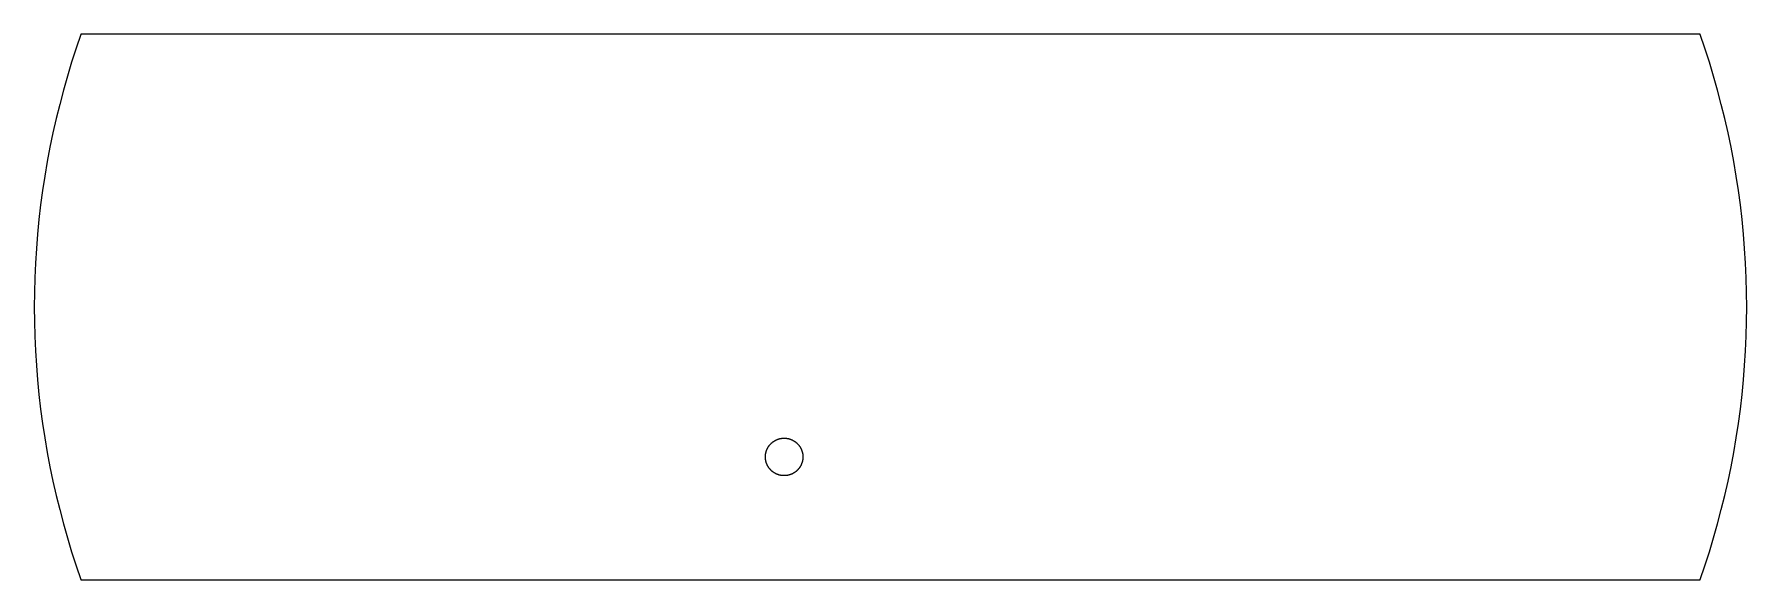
# Model space of a CAD drawing. Header units: metres. Extents: x -69 to 68, y -22 to 22.
import ezdxf

# ---------------------------------------------------------------- set-up
doc = ezdxf.new("R2010")
doc.units = ezdxf.units.M

msp = doc.modelspace()

# ---------------------------------------------------------------- linework, layer by layer
for p, q in [((-65.6402, 20.7109), (-65.9997, 19.5953)), ((-65.2608, 21.8202), (-65.6402, 20.7109)), ((-65.2561, 21.8333), (-65.2608, 21.8202)), ((64.2704, 21.8333), (-65.2561, 21.8333)), ((64.2752, 21.8202), (64.2704, 21.8333)), ((64.6546, 20.7109), (64.2752, 21.8202)), ((65.0141, 19.5953), (64.6546, 20.7109)), ((-65.9997, 19.5953), (-66.3392, 18.4737)), ((65.3536, 18.4737), (65.0141, 19.5953)), ((-66.3392, 18.4737), (-66.6587, 17.3465)), ((65.6731, 17.3465), (65.3536, 18.4737)), ((-66.6587, 17.3465), (-66.9581, 16.2141)), ((65.9724, 16.2141), (65.6731, 17.3465)), ((-67.2372, 15.0766), (-67.4959, 13.9346)), ((-66.9581, 16.2141), (-67.2372, 15.0766)), ((66.2515, 15.0766), (65.9724, 16.2141)), ((66.5103, 13.9346), (66.2515, 15.0766)), ((-67.4959, 13.9346), (-67.7343, 12.7884)), ((66.7487, 12.7884), (66.5103, 13.9346)), ((-67.7343, 12.7884), (-67.9521, 11.6382)), ((66.9665, 11.6382), (66.7487, 12.7884)), ((-67.9521, 11.6382), (-68.1495, 10.4845)), ((67.1638, 10.4845), (66.9665, 11.6382)), ((-68.1495, 10.4845), (-68.3262, 9.32764)), ((67.3405, 9.32764), (67.1638, 10.4845)), ((-68.3262, 9.32764), (-68.4822, 8.16789)), ((67.4966, 8.16789), (67.3405, 9.32764)), ((-68.6176, 7.00568), (-68.7321, 5.84132)), ((-68.4822, 8.16789), (-68.6176, 7.00568)), ((67.6319, 7.00568), (67.4966, 8.16789)), ((67.7465, 5.84132), (67.6319, 7.00568)), ((-68.7321, 5.84132), (-68.8259, 4.6752)), ((67.8403, 4.6752), (67.7465, 5.84132)), ((-68.8259, 4.6752), (-68.8989, 3.50764)), ((67.9133, 3.50764), (67.8403, 4.6752)), ((-68.8989, 3.50764), (-68.9511, 2.33902)), ((67.9655, 2.33902), (67.9133, 3.50764)), ((-68.9511, 2.33902), (-68.9824, 1.16968)), ((67.9967, 1.16968), (67.9655, 2.33902)), ((-68.9824, 1.16968), (-68.9928, 0)), ((-68.9928, 0), (-68.9824, -1.16968)), ((68.0072, 0), (67.9967, 1.16968)), ((67.9967, -1.16968), (68.0072, 0)), ((-68.9824, -1.16968), (-68.9511, -2.33902)), ((67.9655, -2.33902), (67.9967, -1.16968)), ((-68.9511, -2.33902), (-68.8989, -3.50764)), ((67.9133, -3.50764), (67.9655, -2.33902)), ((-68.8989, -3.50764), (-68.8259, -4.6752)), ((67.8403, -4.6752), (67.9133, -3.50764)), ((-68.8259, -4.6752), (-68.7321, -5.84132)), ((67.7465, -5.84132), (67.8403, -4.6752)), ((-68.7321, -5.84132), (-68.6176, -7.00568)), ((67.6319, -7.00568), (67.7465, -5.84132)), ((-68.6176, -7.00568), (-68.4822, -8.16789)), ((-68.4822, -8.16789), (-68.3262, -9.32764)), ((67.3405, -9.32764), (67.4966, -8.16789)), ((67.4966, -8.16789), (67.6319, -7.00568)), ((-68.3262, -9.32764), (-68.1495, -10.4845)), ((67.1638, -10.4845), (67.3405, -9.32764)), ((-68.1495, -10.4845), (-67.9521, -11.6382)), ((-10.097, -10.977), (-10.079, -10.958)), ((-10.079, -10.958), (-10.0607, -10.9393)), ((-10.0607, -10.9393), (-10.042, -10.921)), ((-10.042, -10.921), (-10.023, -10.903)), ((-10.023, -10.903), (-10.0037, -10.8853)), ((-10.0037, -10.8853), (-9.98409, -10.8679)), ((-9.98409, -10.8679), (-9.96417, -10.8509)), ((-9.96417, -10.8509), (-9.94397, -10.8343)), ((-9.94397, -10.8343), (-9.92348, -10.818)), ((-9.92348, -10.818), (-9.90271, -10.802)), ((-9.90271, -10.802), (-9.88167, -10.7865)), ((-9.88167, -10.7865), (-9.86035, -10.7713)), ((-9.86035, -10.7713), (-9.83878, -10.7564)), ((-9.83878, -10.7564), (-9.81696, -10.742)), ((-9.81696, -10.742), (-9.79488, -10.7279)), ((-9.79488, -10.7279), (-9.77255, -10.7142)), ((-9.77255, -10.7142), (-9.75, -10.701)), ((-9.75, -10.701), (-9.7272, -10.6881)), ((-9.7272, -10.6881), (-9.70419, -10.6756)), ((-9.70419, -10.6756), (-9.68098, -10.6635)), ((-9.68098, -10.6635), (-9.65755, -10.6518)), ((-9.65755, -10.6518), (-9.63393, -10.6405)), ((-9.63393, -10.6405), (-9.61009, -10.6297)), ((-9.61009, -10.6297), (-9.58609, -10.6192)), ((-9.58609, -10.6192), (-9.5619, -10.6092)), ((-9.5619, -10.6092), (-9.53755, -10.5996)), ((-9.53755, -10.5996), (-9.51302, -10.5905)), ((-9.51302, -10.5905), (-9.48834, -10.5817)), ((-9.48834, -10.5817), (-9.46352, -10.5734)), ((-9.46352, -10.5734), (-9.43855, -10.5655)), ((-9.43855, -10.5655), (-9.41345, -10.5581)), ((-9.41345, -10.5581), (-9.38821, -10.5511)), ((-9.38821, -10.5511), (-9.36287, -10.5446)), ((-9.36287, -10.5446), (-9.33742, -10.5384)), ((-9.33742, -10.5384), (-9.31186, -10.5328)), ((-9.31186, -10.5328), (-9.28621, -10.5276)), ((-9.28621, -10.5276), (-9.26047, -10.5228)), ((-9.26047, -10.5228), (-9.23465, -10.5185)), ((-9.23465, -10.5185), (-9.20876, -10.5146)), ((-9.20876, -10.5146), (-9.1828, -10.5112)), ((-9.1828, -10.5112), (-9.15678, -10.5082)), ((-9.15678, -10.5082), (-9.13072, -10.5057)), ((-9.13072, -10.5057), (-9.10463, -10.5036)), ((-9.10463, -10.5036), (-9.07849, -10.502)), ((-9.07849, -10.502), (-9.05234, -10.5009)), ((-9.05234, -10.5009), (-9.02617, -10.5002)), ((-9.02617, -10.5002), (-9, -10.5)), ((-9, -10.5), (-8.97382, -10.5002)), ((-8.97382, -10.5002), (-8.94765, -10.5009)), ((-8.94765, -10.5009), (-8.92149, -10.502)), ((-8.92149, -10.502), (-8.89536, -10.5036)), ((-8.89536, -10.5036), (-8.86926, -10.5057)), ((-8.86926, -10.5057), (-8.8432, -10.5082)), ((-8.8432, -10.5082), (-8.81718, -10.5112)), ((-8.81718, -10.5112), (-8.79123, -10.5146)), ((-8.79123, -10.5146), (-8.76534, -10.5185)), ((-8.76534, -10.5185), (-8.73952, -10.5228)), ((-8.73952, -10.5228), (-8.71378, -10.5276)), ((-8.71378, -10.5276), (-8.68813, -10.5328)), ((-8.68813, -10.5328), (-8.66257, -10.5384)), ((-8.66257, -10.5384), (-8.63712, -10.5446)), ((-8.63712, -10.5446), (-8.61177, -10.5511)), ((-8.61177, -10.5511), (-8.58653, -10.5581)), ((-8.58653, -10.5581), (-8.56143, -10.5655)), ((-8.56143, -10.5655), (-8.53647, -10.5734)), ((-8.53647, -10.5734), (-8.51164, -10.5817)), ((-8.51164, -10.5817), (-8.48697, -10.5905)), ((-8.48697, -10.5905), (-8.46243, -10.5996)), ((-8.46243, -10.5996), (-8.43808, -10.6092)), ((-8.43808, -10.6092), (-8.41389, -10.6192)), ((-8.41389, -10.6192), (-8.38989, -10.6297)), ((-8.38989, -10.6297), (-8.36606, -10.6405)), ((-8.36606, -10.6405), (-8.34244, -10.6518)), ((-8.34244, -10.6518), (-8.319, -10.6635)), ((-8.319, -10.6635), (-8.29579, -10.6756)), ((-8.29579, -10.6756), (-8.27278, -10.6881)), ((-8.27278, -10.6881), (-8.25, -10.701)), ((-8.25, -10.701), (-8.22743, -10.7142)), ((-8.22743, -10.7142), (-8.20511, -10.7279)), ((-8.20511, -10.7279), (-8.18303, -10.742)), ((-8.18303, -10.742), (-8.16121, -10.7564)), ((-8.16121, -10.7564), (-8.13963, -10.7713)), ((-8.13963, -10.7713), (-8.11832, -10.7865)), ((-8.11832, -10.7865), (-8.09727, -10.802)), ((-8.09727, -10.802), (-8.07651, -10.818)), ((-8.07651, -10.818), (-8.05602, -10.8343)), ((-8.05602, -10.8343), (-8.03581, -10.8509)), ((-8.03581, -10.8509), (-8.0159, -10.8679)), ((-8.0159, -10.8679), (-7.99629, -10.8853)), ((-7.99629, -10.8853), (-7.97699, -10.903)), ((-7.97699, -10.903), (-7.95801, -10.921)), ((-7.95801, -10.921), (-7.93933, -10.9393)), ((-7.93933, -10.9393), (-7.92099, -10.958)), ((-7.92099, -10.958), (-7.90297, -10.977)), ((66.9665, -11.6382), (67.1638, -10.4845)), ((-67.9521, -11.6382), (-67.7343, -12.7884)), ((-10.5, -12), (-10.4998, -11.9738)), ((-10.4998, -12.0262), (-10.5, -12)), ((-10.4998, -11.9738), (-10.4991, -11.9476)), ((-10.4991, -12.0523), (-10.4998, -12.0262)), ((-10.4991, -11.9476), (-10.4979, -11.9215)), ((-10.4979, -12.0785), (-10.4991, -12.0523)), ((-10.4979, -11.9215), (-10.4963, -11.8954)), ((-10.4963, -12.1046), (-10.4979, -12.0785)), ((-10.4963, -11.8954), (-10.4943, -11.8693)), ((-10.4943, -12.1307), (-10.4963, -12.1046)), ((-10.4943, -11.8693), (-10.4918, -11.8432)), ((-10.4918, -12.1568), (-10.4943, -12.1307)), ((-10.4918, -11.8432), (-10.4888, -11.8172)), ((-10.4888, -12.1828), (-10.4918, -12.1568)), ((-10.4888, -11.8172), (-10.4854, -11.7912)), ((-10.4854, -12.2088), (-10.4888, -12.1828)), ((-10.4854, -11.7912), (-10.4815, -11.7653)), ((-10.4815, -12.2346), (-10.4854, -12.2088)), ((-10.4815, -11.7653), (-10.4772, -11.7395)), ((-10.4772, -12.2605), (-10.4815, -12.2346)), ((-10.4772, -11.7395), (-10.4724, -11.7138)), ((-10.4724, -12.2862), (-10.4772, -12.2605)), ((-10.4724, -11.7138), (-10.4672, -11.6881)), ((-10.4672, -12.3119), (-10.4724, -12.2862)), ((-10.4672, -11.6881), (-10.4615, -11.6626)), ((-10.4615, -12.3374), (-10.4672, -12.3119)), ((-10.4615, -11.6626), (-10.4554, -11.6371)), ((-10.4554, -11.6371), (-10.4489, -11.6118)), ((-10.4489, -11.6118), (-10.4419, -11.5865)), ((-10.4419, -11.5865), (-10.4344, -11.5614)), ((-10.4344, -11.5614), (-10.4266, -11.5365)), ((-10.4266, -11.5365), (-10.4183, -11.5116)), ((-10.4183, -11.5116), (-10.4095, -11.487)), ((-10.4095, -11.487), (-10.4004, -11.4624)), ((-10.4004, -11.4624), (-10.3908, -11.4381)), ((-10.3908, -11.4381), (-10.3808, -11.4139)), ((-10.3808, -11.4139), (-10.3703, -11.3899)), ((-10.3703, -11.3899), (-10.3595, -11.3661)), ((-10.3595, -11.3661), (-10.3482, -11.3424)), ((-10.3482, -11.3424), (-10.3365, -11.319)), ((-10.3365, -11.319), (-10.3244, -11.2958)), ((-10.3244, -11.2958), (-10.3119, -11.2728)), ((-10.3119, -11.2728), (-10.299, -11.25)), ((-10.299, -11.25), (-10.2857, -11.2274)), ((-10.2857, -11.2274), (-10.2721, -11.2051)), ((-10.2721, -11.2051), (-10.258, -11.183)), ((-10.258, -11.183), (-10.2435, -11.1612)), ((-10.2435, -11.1612), (-10.2287, -11.1396)), ((-10.2287, -11.1396), (-10.2135, -11.1183)), ((-10.2135, -11.1183), (-10.198, -11.0973)), ((-10.198, -11.0973), (-10.182, -11.0765)), ((-10.182, -11.0765), (-10.1657, -11.056)), ((-10.1657, -11.056), (-10.1491, -11.0358)), ((-10.1491, -11.0358), (-10.132, -11.0159)), ((-10.132, -11.0159), (-10.1147, -10.9963)), ((-10.1147, -10.9963), (-10.097, -10.977)), ((-7.90297, -10.977), (-7.88527, -10.9963)), ((-7.88527, -10.9963), (-7.86794, -11.0159)), ((-7.86794, -11.0159), (-7.85092, -11.0358)), ((-7.85092, -11.0358), (-7.83427, -11.056)), ((-7.83427, -11.056), (-7.81798, -11.0765)), ((-7.81798, -11.0765), (-7.80203, -11.0973)), ((-7.80203, -11.0973), (-7.78647, -11.1183)), ((-7.78647, -11.1183), (-7.77127, -11.1396)), ((-7.77127, -11.1396), (-7.75644, -11.1612)), ((-7.75644, -11.1612), (-7.74199, -11.183)), ((-7.74199, -11.183), (-7.72792, -11.2051)), ((-7.72792, -11.2051), (-7.71425, -11.2274)), ((-7.71425, -11.2274), (-7.70096, -11.25)), ((-7.70096, -11.25), (-7.68806, -11.2728)), ((-7.68806, -11.2728), (-7.67557, -11.2958)), ((-7.67557, -11.2958), (-7.66348, -11.319)), ((-7.66348, -11.319), (-7.65179, -11.3424)), ((-7.65179, -11.3424), (-7.64053, -11.3661)), ((-7.64053, -11.3661), (-7.62967, -11.3899)), ((-7.62967, -11.3899), (-7.61923, -11.4139)), ((-7.61923, -11.4139), (-7.60922, -11.4381)), ((-7.60922, -11.4381), (-7.59962, -11.4624)), ((-7.59962, -11.4624), (-7.59045, -11.487)), ((-7.59045, -11.487), (-7.58171, -11.5116)), ((-7.58171, -11.5116), (-7.57341, -11.5365)), ((-7.57341, -11.5365), (-7.56554, -11.5614)), ((-7.56554, -11.5614), (-7.55811, -11.5865)), ((-7.55811, -11.5865), (-7.5511, -11.6118)), ((-7.5511, -11.6118), (-7.54456, -11.6371)), ((-7.54456, -11.6371), (-7.53844, -11.6626)), ((-7.53844, -11.6626), (-7.53278, -11.6881)), ((-7.53278, -12.3119), (-7.53844, -12.3374)), ((-7.53278, -11.6881), (-7.52756, -11.7138)), ((-7.52756, -12.2862), (-7.53278, -12.3119)), ((-7.52756, -11.7138), (-7.52278, -11.7395)), ((-7.52278, -12.2605), (-7.52756, -12.2862)), ((-7.52278, -11.7395), (-7.51846, -11.7653)), ((-7.51846, -12.2346), (-7.52278, -12.2605)), ((-7.51846, -11.7653), (-7.51459, -11.7912)), ((-7.51459, -12.2088), (-7.51846, -12.2346)), ((-7.51459, -11.7912), (-7.51117, -11.8172)), ((-7.51117, -12.1828), (-7.51459, -12.2088)), ((-7.51117, -11.8172), (-7.50821, -11.8432)), ((-7.50821, -12.1568), (-7.51117, -12.1828)), ((-7.50821, -11.8432), (-7.50571, -11.8693)), ((-7.50571, -12.1307), (-7.50821, -12.1568)), ((-7.50571, -11.8693), (-7.50365, -11.8954)), ((-7.50365, -12.1046), (-7.50571, -12.1307)), ((-7.50365, -11.8954), (-7.50204, -11.9215)), ((-7.50204, -12.0785), (-7.50365, -12.1046)), ((-7.50204, -11.9215), (-7.5009, -11.9476)), ((-7.5009, -12.0523), (-7.50204, -12.0785)), ((-7.5009, -11.9476), (-7.50021, -11.9738)), ((-7.50021, -12.0262), (-7.5009, -12.0523)), ((-7.50021, -11.9738), (-7.5, -12)), ((-7.5, -12), (-7.50021, -12.0262)), ((66.7487, -12.7884), (66.9665, -11.6382)), ((-67.7343, -12.7884), (-67.4959, -13.9346)), ((-10.4554, -12.3629), (-10.4615, -12.3374)), ((-10.4489, -12.3882), (-10.4554, -12.3629)), ((-10.4419, -12.4135), (-10.4489, -12.3882)), ((-10.4344, -12.4386), (-10.4419, -12.4135)), ((-10.4266, -12.4635), (-10.4344, -12.4386)), ((-10.4183, -12.4883), (-10.4266, -12.4635)), ((-10.4095, -12.513), (-10.4183, -12.4883)), ((-10.4004, -12.5376), (-10.4095, -12.513)), ((-10.3908, -12.5619), (-10.4004, -12.5376)), ((-10.3808, -12.5861), (-10.3908, -12.5619)), ((-10.3703, -12.6101), (-10.3808, -12.5861)), ((-10.3595, -12.6339), (-10.3703, -12.6101)), ((-10.3482, -12.6575), (-10.3595, -12.6339)), ((-10.3365, -12.681), (-10.3482, -12.6575)), ((-10.3244, -12.7042), (-10.3365, -12.681)), ((-10.3119, -12.7272), (-10.3244, -12.7042)), ((-10.299, -12.75), (-10.3119, -12.7272)), ((-10.2857, -12.7726), (-10.299, -12.75)), ((-10.2721, -12.7949), (-10.2857, -12.7726)), ((-10.258, -12.817), (-10.2721, -12.7949)), ((-10.2435, -12.8388), (-10.258, -12.817)), ((-10.2287, -12.8604), (-10.2435, -12.8388)), ((-10.2135, -12.8817), (-10.2287, -12.8604)), ((-10.198, -12.9027), (-10.2135, -12.8817)), ((-10.182, -12.9235), (-10.198, -12.9027)), ((-10.1657, -12.944), (-10.182, -12.9235)), ((-10.1491, -12.9642), (-10.1657, -12.944)), ((-10.132, -12.9841), (-10.1491, -12.9642)), ((-10.1147, -13.0037), (-10.132, -12.9841)), ((-10.097, -13.023), (-10.1147, -13.0037)), ((-10.079, -13.042), (-10.097, -13.023)), ((-10.0607, -13.0607), (-10.079, -13.042)), ((-10.042, -13.079), (-10.0607, -13.0607)), ((-10.023, -13.097), (-10.042, -13.079)), ((-10.0037, -13.1147), (-10.023, -13.097)), ((-9.98409, -13.132), (-10.0037, -13.1147)), ((-9.96417, -13.1491), (-9.98409, -13.132)), ((-9.94397, -13.1657), (-9.96417, -13.1491)), ((-9.92348, -13.182), (-9.94397, -13.1657)), ((-9.90271, -13.198), (-9.92348, -13.182)), ((-9.88167, -13.2135), (-9.90271, -13.198)), ((-9.86035, -13.2287), (-9.88167, -13.2135)), ((-9.83878, -13.2435), (-9.86035, -13.2287)), ((-9.81696, -13.258), (-9.83878, -13.2435)), ((-9.79488, -13.2721), (-9.81696, -13.258)), ((-9.77255, -13.2857), (-9.79488, -13.2721)), ((-9.75, -13.299), (-9.77255, -13.2857)), ((-9.7272, -13.3119), (-9.75, -13.299)), ((-9.70419, -13.3244), (-9.7272, -13.3119)), ((-9.68098, -13.3365), (-9.70419, -13.3244)), ((-9.65755, -13.3482), (-9.68098, -13.3365)), ((-9.63393, -13.3595), (-9.65755, -13.3482)), ((-9.61009, -13.3703), (-9.63393, -13.3595)), ((-9.58609, -13.3808), (-9.61009, -13.3703)), ((-9.5619, -13.3908), (-9.58609, -13.3808)), ((-9.53755, -13.4004), (-9.5619, -13.3908)), ((-9.51302, -13.4095), (-9.53755, -13.4004)), ((-9.48834, -13.4183), (-9.51302, -13.4095)), ((-9.46352, -13.4266), (-9.48834, -13.4183)), ((-9.43855, -13.4344), (-9.46352, -13.4266)), ((-9.41345, -13.4419), (-9.43855, -13.4344)), ((-9.38821, -13.4489), (-9.41345, -13.4419)), ((-9.36287, -13.4554), (-9.38821, -13.4489)), ((-9.33742, -13.4615), (-9.36287, -13.4554)), ((-9.31186, -13.4672), (-9.33742, -13.4615)), ((-9.28621, -13.4724), (-9.31186, -13.4672)), ((-9.26047, -13.4772), (-9.28621, -13.4724)), ((-9.23465, -13.4815), (-9.26047, -13.4772)), ((-9.20876, -13.4854), (-9.23465, -13.4815)), ((-9.1828, -13.4888), (-9.20876, -13.4854)), ((-9.15678, -13.4918), (-9.1828, -13.4888)), ((-9.13072, -13.4943), (-9.15678, -13.4918)), ((-9.10463, -13.4963), (-9.13072, -13.4943)), ((-9.07849, -13.4979), (-9.10463, -13.4963)), ((-9.05234, -13.4991), (-9.07849, -13.4979)), ((-9.02617, -13.4998), (-9.05234, -13.4991)), ((-9, -13.5), (-9.02617, -13.4998)), ((-8.97382, -13.4998), (-9, -13.5)), ((-8.94765, -13.4991), (-8.97382, -13.4998)), ((-8.92149, -13.4979), (-8.94765, -13.4991)), ((-8.89536, -13.4963), (-8.92149, -13.4979)), ((-8.86926, -13.4943), (-8.89536, -13.4963)), ((-8.8432, -13.4918), (-8.86926, -13.4943)), ((-8.81718, -13.4888), (-8.8432, -13.4918)), ((-8.79123, -13.4854), (-8.81718, -13.4888)), ((-8.76534, -13.4815), (-8.79123, -13.4854)), ((-8.73952, -13.4772), (-8.76534, -13.4815)), ((-8.71378, -13.4724), (-8.73952, -13.4772)), ((-8.68813, -13.4672), (-8.71378, -13.4724)), ((-8.66257, -13.4615), (-8.68813, -13.4672)), ((-8.63712, -13.4554), (-8.66257, -13.4615)), ((-8.61177, -13.4489), (-8.63712, -13.4554)), ((-8.58653, -13.4419), (-8.61177, -13.4489)), ((-8.56143, -13.4344), (-8.58653, -13.4419)), ((-8.53647, -13.4266), (-8.56143, -13.4344)), ((-8.51164, -13.4183), (-8.53647, -13.4266)), ((-8.48697, -13.4095), (-8.51164, -13.4183)), ((-8.46243, -13.4004), (-8.48697, -13.4095)), ((-8.43808, -13.3908), (-8.46243, -13.4004)), ((-8.41389, -13.3808), (-8.43808, -13.3908)), ((-8.38989, -13.3703), (-8.41389, -13.3808)), ((-8.36606, -13.3595), (-8.38989, -13.3703)), ((-8.34244, -13.3482), (-8.36606, -13.3595)), ((-8.319, -13.3365), (-8.34244, -13.3482)), ((-8.29579, -13.3244), (-8.319, -13.3365)), ((-8.27278, -13.3119), (-8.29579, -13.3244)), ((-8.25, -13.299), (-8.27278, -13.3119)), ((-8.22743, -13.2857), (-8.25, -13.299)), ((-8.20511, -13.2721), (-8.22743, -13.2857)), ((-8.18303, -13.258), (-8.20511, -13.2721)), ((-8.16121, -13.2435), (-8.18303, -13.258)), ((-8.13963, -13.2287), (-8.16121, -13.2435)), ((-8.11832, -13.2135), (-8.13963, -13.2287)), ((-8.09727, -13.198), (-8.11832, -13.2135)), ((-8.07651, -13.182), (-8.09727, -13.198)), ((-8.05602, -13.1657), (-8.07651, -13.182)), ((-8.03581, -13.1491), (-8.05602, -13.1657)), ((-8.0159, -13.132), (-8.03581, -13.1491)), ((-7.99629, -13.1147), (-8.0159, -13.132)), ((-7.97699, -13.097), (-7.99629, -13.1147)), ((-7.95801, -13.079), (-7.97699, -13.097)), ((-7.93933, -13.0607), (-7.95801, -13.079)), ((-7.92099, -13.042), (-7.93933, -13.0607)), ((-7.90297, -13.023), (-7.92099, -13.042)), ((-7.88527, -13.0037), (-7.90297, -13.023)), ((-7.86794, -12.9841), (-7.88527, -13.0037)), ((-7.85092, -12.9642), (-7.86794, -12.9841)), ((-7.83427, -12.944), (-7.85092, -12.9642)), ((-7.81798, -12.9235), (-7.83427, -12.944)), ((-7.80203, -12.9027), (-7.81798, -12.9235)), ((-7.78647, -12.8817), (-7.80203, -12.9027)), ((-7.77127, -12.8604), (-7.78647, -12.8817)), ((-7.75644, -12.8388), (-7.77127, -12.8604)), ((-7.74199, -12.817), (-7.75644, -12.8388)), ((-7.72792, -12.7949), (-7.74199, -12.817)), ((-7.71425, -12.7726), (-7.72792, -12.7949)), ((-7.70096, -12.75), (-7.71425, -12.7726)), ((-7.68806, -12.7272), (-7.70096, -12.75)), ((-7.67557, -12.7042), (-7.68806, -12.7272)), ((-7.66348, -12.681), (-7.67557, -12.7042)), ((-7.65179, -12.6575), (-7.66348, -12.681)), ((-7.64053, -12.6339), (-7.65179, -12.6575)), ((-7.62967, -12.6101), (-7.64053, -12.6339)), ((-7.61923, -12.5861), (-7.62967, -12.6101)), ((-7.60922, -12.5619), (-7.61923, -12.5861)), ((-7.59962, -12.5376), (-7.60922, -12.5619)), ((-7.59045, -12.513), (-7.59962, -12.5376)), ((-7.58171, -12.4883), (-7.59045, -12.513)), ((-7.57341, -12.4635), (-7.58171, -12.4883)), ((-7.56554, -12.4386), (-7.57341, -12.4635)), ((-7.55811, -12.4135), (-7.56554, -12.4386)), ((-7.5511, -12.3882), (-7.55811, -12.4135)), ((-7.54456, -12.3629), (-7.5511, -12.3882)), ((-7.53844, -12.3374), (-7.54456, -12.3629)), ((66.5103, -13.9346), (66.7487, -12.7884)), ((-67.4959, -13.9346), (-67.2372, -15.0766)), ((66.2515, -15.0766), (66.5103, -13.9346)), ((-67.2372, -15.0766), (-66.9581, -16.2141)), ((-66.9581, -16.2141), (-66.6587, -17.3465)), ((65.6731, -17.3465), (65.9724, -16.2141)), ((65.9724, -16.2141), (66.2515, -15.0766)), ((-66.6587, -17.3465), (-66.3392, -18.4737)), ((65.3536, -18.4737), (65.6731, -17.3465)), ((-66.3392, -18.4737), (-65.9997, -19.5953)), ((65.0141, -19.5953), (65.3536, -18.4737)), ((-65.9997, -19.5953), (-65.6402, -20.7109)), ((64.6546, -20.7109), (65.0141, -19.5953)), ((-65.6402, -20.7109), (-65.2608, -21.8202)), ((-65.2608, -21.8202), (-65.2561, -21.8333)), ((-65.2561, -21.8333), (64.2704, -21.8333)), ((64.2704, -21.8333), (64.2752, -21.8202)), ((64.2752, -21.8202), (64.6546, -20.7109))]:
    msp.add_line(p, q)

doc.saveas('drawing.dxf')
